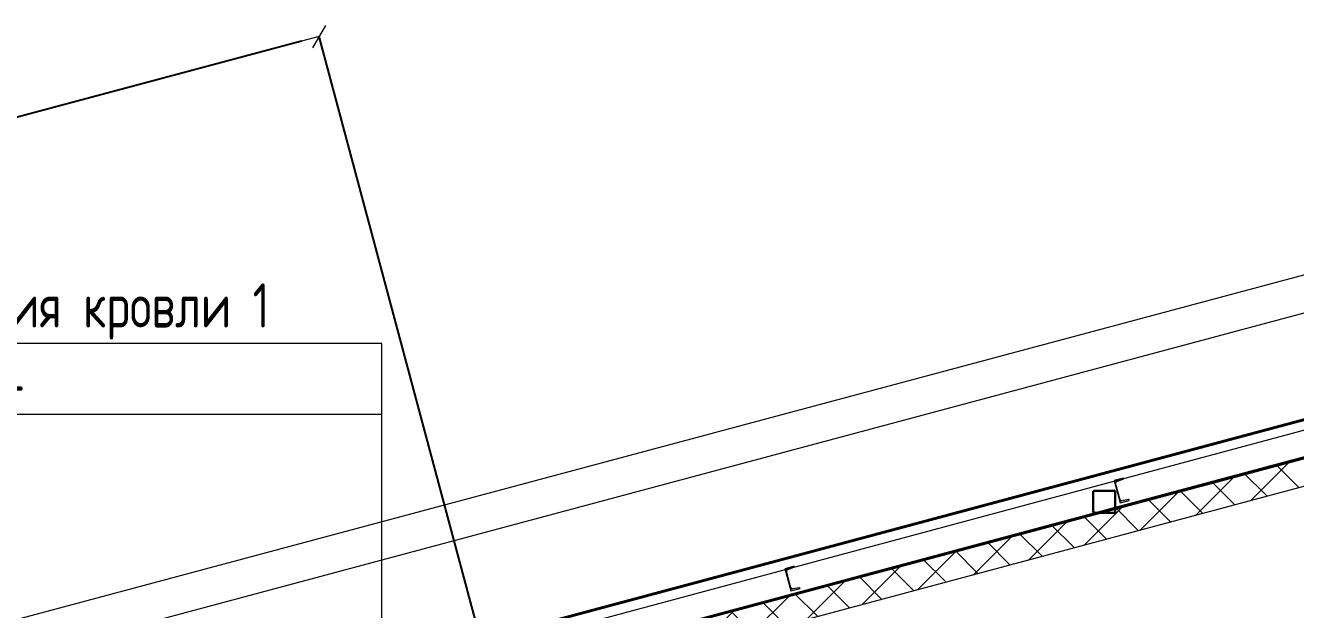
# Model space of a CAD drawing. Header units: millimetres. Extents: x 38742 to 206544, y -3832 to 13261.
# Drawn here: x 188424 to 195046, y 9362 to 12410 of the extents above; entities that cross this region are included whole.
import ezdxf

# ---------------------------------------------------------------- set-up
doc = ezdxf.new("R2010")
doc.units = ezdxf.units.MM
doc.header["$MEASUREMENT"] = 0
for name, color, linetype in [('- Спрятан', 7, 'Continuous'), ('крыша', 7, 'Continuous'), ('размеры внутр', 7, 'Continuous'), ('текст', 7, 'Continuous')]:
    doc.layers.add(name, color=color, linetype=linetype)
for name, color, linetype, lineweight in [('- Спрятан_Ном._пера__96', 7, 'Continuous', 13), ('0_Ном._пера__95', 251, 'Continuous', 13), ('0_Ном._пера__97', 7, 'Continuous', 20), ('крыша_Ном._пера__96', 7, 'Continuous', 13), ('крыша_Ном._пера__99', 7, 'Continuous', 40), ('подп стены Инжзащита_Ном._пера__96', 7, 'Continuous', 13), ('подп стены Инжзащита_Ном._пера__97', 7, 'Continuous', 20), ('текст_Ном._пера__1', 7, 'Continuous', 25), ('текст_Ном._пера__96', 7, 'Continuous', 13)]:
    doc.layers.add(name, color=color, linetype=linetype, lineweight=lineweight)
doc.styles.add('СГЕНЕРИР_СТИЛЬ_1', font='gost_2_304-81_type.ttf')
doc.dimstyles.new('СГЕНЕРИР_СТИЛЬ__1', dxfattribs={"dimtxt": 270.000005, "dimasz": 95, "dimexe": 0.18, "dimexo": 0, "dimgap": 0.09, "dimtad": 1, "dimtih": 1, "dimtoh": 1, "dimdec": 0, "dimzin": 0, "dimdsep": 46, "dimtxsty": 'СГЕНЕРИР_СТИЛЬ_1', "dimblk": 'ARROWHEAD_6', "dimblk1": 'ARROWHEAD_6', "dimblk2": 'ARROWHEAD_6', "dimcen": 0.09, "dimclrd": 7, "dimclre": 7, "dimclrt": 98, "dimadec": 0, "dimazin": 0, "dimtfac": 1, "dimtdec": 4, "dimtmove": 0, "dimatfit": 3, "dimfxl": 1, "dimtolj": 1, "dimtzin": 0, "dimarcsym": 0})

# ---------------------------------------------------------------- blocks, each defined once
blk = doc.blocks.new('Элемент разреза_80_1', base_point=(125392.7, 968.2))
at = {"layer": 'крыша_Ном._пера__96', "linetype": 'Continuous'}
for p, q in [((182048.3, 7614.9), (197138.3, 11658.3)), ((197138.3, 11458.3), (182098.3, 7428.3))]:
    blk.add_line(p, q, dxfattribs=at)
blk = doc.blocks.new('Элемент разреза_128_1', base_point=(125392.7, 968.2))
at = {"layer": '- Спрятан_Ном._пера__96', "linetype": 'Continuous'}
h = blk.add_hatch(color=256, dxfattribs=at)
h.paths.add_polyline_path([(194098.6, 9985.3), (193998.6, 9985.3), (193994.7, 9984.6), (193991.5, 9982.4), (193989.3, 9979.1), (193988.6, 9975.3), (193988.6, 9875.3), (193989.3, 9871.5), (193991.5, 9868.2), (193994.7, 9866.1), (193998.6, 9865.3), (194098.6, 9865.3), (194102.4, 9866.1), (194105.6, 9868.2), (194107.8, 9871.5), (194108.6, 9875.3), (194108.6, 9975.3), (194107.8, 9979.1), (194105.6, 9982.4), (194102.4, 9984.6)])
h.paths.add_polyline_path([(194098.6, 9980.3), (194100.5, 9979.9), (194102.1, 9978.8), (194103.2, 9977.2), (194103.6, 9975.3), (194103.6, 9875.3), (194103.2, 9873.4), (194102.1, 9871.8), (194100.5, 9870.7), (194098.6, 9870.3), (193998.6, 9870.3), (193996.6, 9870.7), (193995, 9871.8), (193993.9, 9873.4), (193993.6, 9875.3), (193993.6, 9975.3), (193993.9, 9977.2), (193995, 9978.8), (193996.6, 9979.9), (193998.6, 9980.3)], flags=0)
for p, q in [((193988.6, 9975.3), (193989.3, 9979.1)), ((193988.6, 9875.3), (193988.6, 9975.3)), ((193989.3, 9979.1), (193991.5, 9982.4)), ((193991.5, 9982.4), (193994.7, 9984.6)), ((193993.6, 9975.3), (193993.9, 9977.2)), ((193993.6, 9875.3), (193993.6, 9975.3)), ((193993.9, 9977.2), (193995, 9978.8)), ((193994.7, 9984.6), (193998.6, 9985.3)), ((193995, 9978.8), (193996.6, 9979.9)), ((193996.6, 9979.9), (193998.6, 9980.3)), ((193998.6, 9985.3), (194098.6, 9985.3)), ((193998.6, 9980.3), (194098.6, 9980.3)), ((194102.4, 9984.6), (194098.6, 9985.3)), ((194100.5, 9979.9), (194098.6, 9980.3)), ((194102.1, 9978.8), (194100.5, 9979.9)), ((194103.2, 9977.2), (194102.1, 9978.8)), ((194105.6, 9982.4), (194102.4, 9984.6)), ((194103.6, 9975.3), (194103.2, 9977.2)), ((194103.6, 9875.3), (194103.6, 9975.3)), ((194107.8, 9979.1), (194105.6, 9982.4)), ((194108.6, 9975.3), (194107.8, 9979.1)), ((194108.6, 9875.3), (194108.6, 9975.3)), ((193989.3, 9871.5), (193988.6, 9875.3)), ((193991.5, 9868.2), (193989.3, 9871.5)), ((193994.7, 9866.1), (193991.5, 9868.2)), ((193993.9, 9873.4), (193993.6, 9875.3)), ((193995, 9871.8), (193993.9, 9873.4)), ((193998.6, 9865.3), (193994.7, 9866.1)), ((193996.6, 9870.7), (193995, 9871.8)), ((193998.6, 9870.3), (193996.6, 9870.7)), ((193998.6, 9870.3), (194098.6, 9870.3)), ((194098.6, 9870.3), (194100.5, 9870.7)), ((194098.6, 9865.3), (194102.4, 9866.1)), ((194100.5, 9870.7), (194102.1, 9871.8)), ((194102.1, 9871.8), (194103.2, 9873.4)), ((194102.4, 9866.1), (194105.6, 9868.2)), ((194103.2, 9873.4), (194103.6, 9875.3)), ((194105.6, 9868.2), (194107.8, 9871.5)), ((194107.8, 9871.5), (194108.6, 9875.3)), ((193998.6, 9865.3), (194098.6, 9865.3))]:
    blk.add_line(p, q, dxfattribs=at)
blk = doc.blocks.new('Элемент разреза_133_1', base_point=(125392.7, 968.2))
at = {"layer": 'крыша_Ном._пера__99', "linetype": 'Continuous'}
for p, q in [((182048.3, 6859.3), (197088.3, 10889.2)), ((182608.3, 6809.3), (197088.3, 10689.2))]:
    blk.add_line(p, q, dxfattribs=at)
blk = doc.blocks.new('Линия_4_1', base_point=(190282.8, 8774.6))
at = {"layer": 'текст_Ном._пера__96', "linetype": 'Continuous'}
for q in [(190282.8, 10750.7), (190232.8, 8961.2), (190332.8, 8961.2)]:
    blk.add_line((190282.8, 8774.6), q, dxfattribs=at)
blk = doc.blocks.new('ARROWHEAD_6')
at = {"color": 0, "linetype": 'Continuous', "lineweight": 0}
for p, q in [((0, 0), (-1, 0)), ((-0.5, -0.5), (0.5, 0.5))]:
    blk.add_line(p, q, dxfattribs=at)
blk = doc.blocks.new('*D202')
at = {"layer": 'Defpoints', "color": 0, "linetype": 'Continuous', "transparency": 16777216}
for p in [(189955.9, 12351.9), (190848.8, 9013.2), (182538.3, 6790.6)]:
    blk.add_point(p, dxfattribs=at)
at = {"layer": 'размеры внутр', "color": 7, "linetype": 'Continuous', "lineweight": -2, "transparency": 16777216}
for p, q in [((189864.1, 12327.4), (186118.9, 11325.7)), ((190848.8, 9013.2), (189955.8, 12352.1)), ((181737.1, 10153.8), (185482.3, 11155.5)), ((182538.3, 6790.6), (181645.3, 10129.4))]:
    blk.add_line(p, q, dxfattribs=at)
at = {"layer": 'размеры внутр', "color": 7, "linetype": 'Continuous', "lineweight": -2, "transparency": 16777216, "xscale": 95, "yscale": 95, "zscale": 95}
for p, rotation in [((189955.9, 12351.9), 14.97329657966691), ((181645.4, 10129.3), 194.9732965796669)]:
    blk.add_blockref('ARROWHEAD_6', p, dxfattribs=dict(at, rotation=rotation))
at = {"layer": 'размеры внутр', "color": 98, "linetype": 'Continuous', "transparency": 16777216, "insert": (185800.6, 11240.6), "char_height": 270, "attachment_point": 5, "style": 'СГЕНЕРИР_СТИЛЬ_1'}
blk.add_mtext('\\A1;8603', dxfattribs=at)

msp = doc.modelspace()

# ---------------------------------------------------------------- hatches: boundary and pattern name
at = {"layer": '0_Ном._пера__95', "linetype": 'Continuous'}
for points in [[(194130.7, 9919.4), (194178.7, 9932.3), (194178.1, 9934.7, 0.388879), (194175.2, 9936.5), (194138.7, 9930.1, -0.388879), (194130.9, 9935), (194107.6, 10021.9, -0.388879), (194111.9, 10030.1), (194146.7, 10042.8, 0.388879), (194148.3, 10045.9), (194147.7, 10048.2), (194099.6, 10035.4)], [(192414.4, 9459.6), (192462.5, 9472.4), (192461.8, 9474.8, 0.388879), (192458.9, 9476.6), (192422.4, 9470.2, -0.388879), (192414.6, 9475.2), (192391.3, 9562.1, -0.388879), (192395.6, 9570.3), (192430.4, 9582.9, 0.388879), (192432, 9586), (192431.4, 9588.4), (192383.4, 9575.5)]]:
    msp.add_hatch(color=256, dxfattribs=at).paths.add_polyline_path(points)
at = {"layer": 'подп стены Инжзащита_Ном._пера__97', "linetype": 'Continuous'}
h = msp.add_hatch(dxfattribs=at)
h.set_pattern_fill('УТЕПЛИТ_МЕЛКИЙ_0001', color=256, style=0, pattern_type=2)
h.set_pattern_definition([(45, (125392.65, 968.19), (-106.06602, 106.06602), []), (135, (125392.65, 968.19), (106.06602, 106.06602), [])])
h.paths.add_polyline_path([(182723.3, 6691.4), (182723.3, 6846.7), (197377.4, 10773.3), (197416.3, 10628.4)])

# ---------------------------------------------------------------- linework, layer by layer
at = {"layer": '0_Ном._пера__97', "linetype": 'Continuous'}
for p, q in [((194147.7, 10048.2), (194099.6, 10035.4)), ((194099.6, 10035.4), (194130.7, 9919.4)), ((194130.9, 9935), (194107.6, 10021.9)), ((194111.9, 10030.1), (194146.7, 10042.8)), ((194148.3, 10045.9), (194147.7, 10048.2)), ((194130.7, 9919.4), (194178.7, 9932.3)), ((194175.2, 9936.5), (194138.7, 9930.1)), ((194178.7, 9932.3), (194178.1, 9934.7)), ((192431.4, 9588.4), (192383.4, 9575.5)), ((192383.4, 9575.5), (192414.4, 9459.6)), ((192414.6, 9475.2), (192391.3, 9562.1)), ((192395.6, 9570.3), (192430.4, 9582.9)), ((192432, 9586), (192431.4, 9588.4)), ((192414.4, 9459.6), (192462.5, 9472.4)), ((192458.9, 9476.6), (192422.4, 9470.2)), ((192462.5, 9472.4), (192461.8, 9474.8))]:
    msp.add_line(p, q, dxfattribs=at)
for centre, radius, start, end in [((194114.2, 10023.7), 6.86, 109.99999, 194.99999), ((194145.8, 10045.2), 2.57, 289.98394, 14.98394), ((194137.5, 9936.8), 6.86, 195.01892, 280.01892), ((194175.6, 9934), 2.57, 14.99999, 99.99999), ((192397.9, 9563.8), 6.86, 109.99999, 194.99999), ((192429.5, 9585.4), 2.57, 289.98394, 14.98394), ((192421.2, 9477), 6.86, 195.01892, 280.01892), ((192459.3, 9474.1), 2.57, 14.99999, 99.99999)]:
    msp.add_arc(centre, radius, start, end, dxfattribs=at)
at = {"layer": 'подп стены Инжзащита_Ном._пера__96', "linetype": 'Continuous'}
msp.add_line((182085.2, 6803.1), (197094.9, 10837.9), dxfattribs=at)
at = {"layer": 'подп стены Инжзащита_Ном._пера__97', "linetype": 'Continuous', "flags": 128}
msp.add_lwpolyline([(182723.3, 6691.4), (182723.3, 6846.7), (197377.4, 10773.3), (197416.3, 10628.4)], close=True, dxfattribs=at)
at = {"layer": 'текст_Ном._пера__96', "linetype": 'Continuous'}
for p, q in [((190282.8, 10750.7), (187189.7, 10750.7)), ((190282.8, 10380.7), (187189.7, 10380.7))]:
    msp.add_line(p, q, dxfattribs=at)

# ---------------------------------------------------------------- block references
at = {"layer": '- Спрятан'}
msp.add_blockref('Элемент разреза_128_1', (125392.7, 968.2), dxfattribs=at)
at = {"layer": 'крыша'}
for name in ['Элемент разреза_80_1', 'Элемент разреза_133_1']:
    msp.add_blockref(name, (125392.7, 968.2), dxfattribs=at)
at = {"layer": 'текст', "linetype": 'Continuous'}
msp.add_blockref('Линия_4_1', (190282.8, 8774.6), dxfattribs=at)

# ---------------------------------------------------------------- texts
at = {"layer": 'текст_Ном._пера__1', "linetype": 'Continuous', "insert": (187261.4, 10760.6), "char_height": 230, "attachment_point": 4, "line_spacing_factor": 0.982247, "style": 'СГЕНЕРИР_СТИЛЬ_1'}
msp.add_mtext('{\\W0.950000x;Конструкция кровли 1\\Pсм. лист 4}', dxfattribs=at)

# ---------------------------------------------------------------- dimensions: what is measured, and where the dimension line sits
at = {"layer": 'размеры внутр', "linetype": 'Continuous'}
dim = msp.add_aligned_dim(p1=(182538.3, 6790.6), p2=(190848.8, 9013.2), distance=3456.1, dimstyle='СГЕНЕРИР_СТИЛЬ__1', dxfattribs=at)
dim.commit()
dim.dimension.update_dxf_attribs({"geometry": '*D202', "text_midpoint": (185800.6, 11240.6)})

doc.saveas('drawing.dxf')
